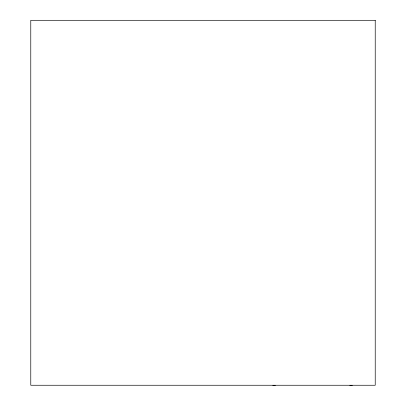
<?xml version="1.0" encoding="UTF-8"?>
<svg xmlns="http://www.w3.org/2000/svg" width="406" height="406" viewBox="0 0 406 406"><rect width="100%" height="100%" fill="white"/><g stroke="black" fill="none" stroke-linecap="round" stroke-linejoin="round"><path stroke-width="0.61" d="M272.847 385.7L275.298 385.7M349.82 385.7L352.271 385.7M375.225 20.3L30.775 20.3L30.775 385.253L375.225 385.253L375.225 20.3"/></g></svg>
